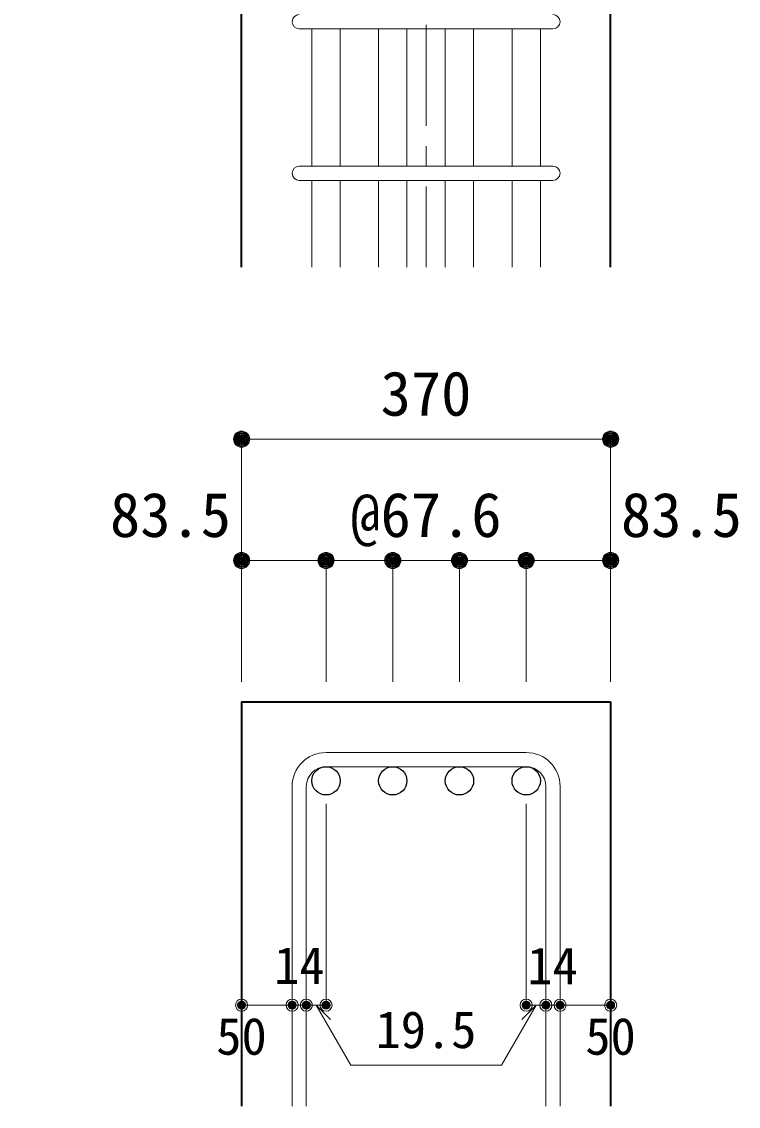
# Model space of a CAD drawing. Units: millimetres at full size, sheet at 1:20; details may follow other scales. Extents: x -3982 to 3969, y -2797 to 2801.
# Drawn here: x 78 to 787, y 134 to 1207 of the extents above; entities that cross this region are included whole.
import ezdxf
from ezdxf.enums import TextEntityAlignment as Align

# ---------------------------------------------------------------- set-up
doc = ezdxf.new("R2010")
doc.units = ezdxf.units.MM
doc.header["$LTSCALE"] = 20
doc.header["$PDMODE"] = 32
doc.header["$PDSIZE"] = 12
doc.linetypes.add('CHAIN1', pattern=[8, 5, -1, 1, -1])
for name, color, linetype, lineweight in [('6-1_躯体線', 2, 'Continuous', 35), ('6-5_梁主筋', 7, 'Continuous', 18), ('6-6_S.T.P.', 7, 'Continuous', 18), ('6-D_寸法', 4, 'Continuous', 9)]:
    doc.layers.add(name, color=color, linetype=linetype, lineweight=lineweight)
doc.styles.add('ＭＳ ゴシック', font='')
doc.styles.get('ＭＳ ゴシック').set_extended_font_data('MS Gothic')

msp = doc.modelspace()

# ---------------------------------------------------------------- linework, layer by layer
at = {"layer": '6-1_躯体線'}
for p, q in [((660.79, 964.12), (660.79, 1364.12)), ((295.79, 534.12), (295.79, 134.12)), ((295.79, 534.12), (660.79, 534.12)), ((660.79, 534.12), (660.79, 134.12))]:
    msp.add_line(p, q, dxfattribs=at)
msp.add_lwpolyline([(295.79, 964.12), (295.79, 1364.12), (78.29, 1364.12)], dxfattribs=at)
at = {"layer": '6-5_梁主筋'}
for p, q in [((365.29, 1200.12), (365.29, 1064.12)), ((393.29, 1200.12), (393.29, 1064.12)), ((431.29, 1200.12), (431.29, 1064.12)), ((459.29, 1200.12), (459.29, 1064.12)), ((497.29, 1200.12), (497.29, 1064.12)), ((525.29, 1200.12), (525.29, 1064.12)), ((563.29, 1200.12), (563.29, 1064.12)), ((591.29, 1200.12), (591.29, 1064.12)), ((365.29, 1050.12), (365.29, 964.12)), ((393.29, 1050.12), (393.29, 964.12)), ((431.29, 1050.12), (431.29, 964.12)), ((459.29, 1050.12), (459.29, 964.12)), ((497.29, 1050.12), (497.29, 964.12)), ((525.29, 1050.12), (525.29, 964.12)), ((563.29, 1050.12), (563.29, 964.12)), ((591.29, 1050.12), (591.29, 964.12))]:
    msp.add_line(p, q, dxfattribs=at)
at = {"layer": '6-5_梁主筋', "color": 3, "lineweight": 25}
for centre in [(379.29, 456.12), (445.29, 456.12), (511.29, 456.12), (577.29, 456.12)]:
    msp.add_circle(centre, 14, dxfattribs=at)
at = {"layer": '6-6_S.T.P.'}
for p, q in [((352.79, 1200.12), (603.79, 1200.12)), ((352.79, 1064.12), (603.79, 1064.12)), ((352.79, 1050.12), (603.79, 1050.12)), ((577.29, 484.12), (379.29, 484.12)), ((577.29, 470.12), (379.29, 470.12)), ((345.79, 450.62), (345.79, 134.12)), ((359.79, 450.62), (359.79, 134.12)), ((596.79, 450.62), (596.79, 134.12)), ((610.79, 450.62), (610.79, 134.12))]:
    msp.add_line(p, q, dxfattribs=at)
for centre, radius, start, end in [((352.79, 1207.12), 7, 90, 270), ((603.79, 1207.12), 7, 270, 90), ((352.79, 1057.12), 7, 90, 270), ((603.79, 1057.12), 7, 270, 90), ((379.29, 450.62), 33.5, 90, 180), ((577.29, 450.62), 33.5, 0, 90), ((379.29, 450.62), 19.5, 90, 180), ((577.29, 450.62), 19.5, 0, 90)]:
    msp.add_arc(centre, radius, start, end, dxfattribs=at)
at = {"layer": '6-D_寸法', "linetype": 'CHAIN1'}
msp.add_line((478.29, 2164.12), (478.29, 964.12), dxfattribs=at)
at = {"layer": '6-D_寸法'}
for p, q in [((295.79, 794.12), (295.79, 674.12)), ((295.79, 794.12), (660.79, 794.12)), ((660.79, 794.12), (660.79, 674.12)), ((295.79, 674.12), (379.29, 674.12)), ((295.79, 674.12), (295.79, 554.12)), ((379.29, 674.12), (379.29, 554.12)), ((379.29, 674.12), (445.29, 674.12)), ((445.29, 674.12), (445.29, 554.12)), ((445.29, 674.12), (511.29, 674.12)), ((511.29, 674.12), (511.29, 554.12)), ((511.29, 674.12), (577.29, 674.12)), ((577.29, 674.12), (577.29, 554.12)), ((577.29, 674.12), (660.79, 674.12)), ((660.79, 674.12), (660.79, 554.12)), ((379.29, 234.12), (379.29, 433.45)), ((577.29, 234.12), (577.29, 433.45)), ((295.79, 234.12), (345.79, 234.12)), ((345.79, 234.12), (379.29, 234.12)), ((369.54, 234.12), (383.68, 219.98)), ((369.54, 234.12), (403.76, 174.85)), ((587.04, 234.12), (552.82, 174.85)), ((587.04, 234.12), (572.9, 219.98)), ((577.29, 234.12), (660.79, 234.12)), ((596.79, 234.12), (610.79, 234.12)), ((403.76, 174.85), (552.82, 174.85))]:
    msp.add_line(p, q, dxfattribs=at)
for centre, radius in [((295.79, 794.12), 8), ((295.79, 794.12), 7.2), ((295.79, 794.12), 6.4), ((295.79, 794.12), 5.6), ((295.79, 794.12), 4.8), ((295.79, 794.12), 4), ((295.79, 794.12), 3.2), ((295.79, 794.12), 2.4), ((295.79, 794.12), 1.6), ((295.79, 794.12), 0.8), ((660.79, 794.12), 8), ((660.79, 794.12), 7.2), ((660.79, 794.12), 6.4), ((660.79, 794.12), 5.6), ((660.79, 794.12), 4.8), ((660.79, 794.12), 4), ((660.79, 794.12), 3.2), ((660.79, 794.12), 2.4), ((660.79, 794.12), 1.6), ((660.79, 794.12), 0.8), ((295.79, 674.12), 8), ((295.79, 674.12), 7.2), ((295.79, 674.12), 6.4), ((295.79, 674.12), 5.6), ((295.79, 674.12), 4.8), ((295.79, 674.12), 4), ((295.79, 674.12), 3.2), ((295.79, 674.12), 2.4), ((379.29, 674.12), 8), ((379.29, 674.12), 7.2), ((379.29, 674.12), 6.4), ((379.29, 674.12), 5.6), ((379.29, 674.12), 4.8), ((379.29, 674.12), 4), ((379.29, 674.12), 3.2), ((379.29, 674.12), 2.4), ((445.29, 674.12), 8), ((445.29, 674.12), 7.2), ((445.29, 674.12), 6.4), ((445.29, 674.12), 5.6), ((445.29, 674.12), 4.8), ((445.29, 674.12), 4), ((445.29, 674.12), 3.2), ((445.29, 674.12), 2.4), ((511.29, 674.12), 8), ((511.29, 674.12), 7.2), ((511.29, 674.12), 6.4), ((511.29, 674.12), 5.6), ((511.29, 674.12), 4.8), ((511.29, 674.12), 4), ((511.29, 674.12), 3.2), ((511.29, 674.12), 2.4), ((577.29, 674.12), 8), ((577.29, 674.12), 7.2), ((577.29, 674.12), 6.4), ((577.29, 674.12), 5.6), ((577.29, 674.12), 4.8), ((577.29, 674.12), 4), ((577.29, 674.12), 3.2), ((577.29, 674.12), 2.4), ((660.79, 674.12), 8), ((660.79, 674.12), 7.2), ((660.79, 674.12), 6.4), ((660.79, 674.12), 5.6), ((660.79, 674.12), 4.8), ((660.79, 674.12), 4), ((660.79, 674.12), 3.2), ((660.79, 674.12), 2.4), ((295.79, 674.12), 1.6), ((295.79, 674.12), 0.8), ((379.29, 674.12), 1.6), ((379.29, 674.12), 0.8), ((445.29, 674.12), 1.6), ((445.29, 674.12), 0.8), ((511.29, 674.12), 1.6), ((511.29, 674.12), 0.8), ((577.29, 674.12), 1.6), ((577.29, 674.12), 0.8), ((660.79, 674.12), 1.6), ((660.79, 674.12), 0.8), ((295.79, 234.12), 4), ((295.79, 234.12), 3.6), ((295.79, 234.12), 3.2), ((295.79, 234.12), 2.8), ((295.79, 234.12), 2.4), ((295.79, 234.12), 2), ((345.79, 234.12), 4), ((345.79, 234.12), 3.6), ((345.79, 234.12), 3.2), ((345.79, 234.12), 2.8), ((345.79, 234.12), 2.4), ((345.79, 234.12), 2), ((359.79, 234.12), 4), ((359.79, 234.12), 3.6), ((359.79, 234.12), 3.2), ((359.79, 234.12), 2.8), ((359.79, 234.12), 2.4), ((359.79, 234.12), 2), ((379.29, 234.12), 4), ((379.29, 234.12), 3.6), ((379.29, 234.12), 3.2), ((379.29, 234.12), 2.8), ((379.29, 234.12), 2.4), ((379.29, 234.12), 2), ((577.29, 234.12), 4), ((577.29, 234.12), 3.6), ((577.29, 234.12), 3.2), ((577.29, 234.12), 2.8), ((577.29, 234.12), 2.4), ((577.29, 234.12), 2), ((596.79, 234.12), 4), ((596.79, 234.12), 3.6), ((596.79, 234.12), 3.2), ((596.79, 234.12), 2.8), ((596.79, 234.12), 2.4), ((596.79, 234.12), 2), ((610.79, 234.12), 4), ((610.79, 234.12), 3.6), ((610.79, 234.12), 3.2), ((610.79, 234.12), 2.8), ((610.79, 234.12), 2.4), ((610.79, 234.12), 2), ((660.79, 234.12), 4), ((660.79, 234.12), 3.6), ((660.79, 234.12), 3.2), ((660.79, 234.12), 2.8), ((660.79, 234.12), 2.4), ((660.79, 234.12), 2), ((295.79, 234.12), 1.6), ((295.79, 234.12), 1.2), ((295.79, 234.12), 0.8), ((295.79, 234.12), 0.4), ((345.79, 234.12), 1.6), ((345.79, 234.12), 1.2), ((345.79, 234.12), 0.8), ((345.79, 234.12), 0.4), ((359.79, 234.12), 1.6), ((359.79, 234.12), 1.2), ((359.79, 234.12), 0.8), ((359.79, 234.12), 0.4), ((379.29, 234.12), 1.6), ((379.29, 234.12), 1.2), ((379.29, 234.12), 0.8), ((379.29, 234.12), 0.4), ((577.29, 234.12), 1.6), ((577.29, 234.12), 1.2), ((577.29, 234.12), 0.8), ((577.29, 234.12), 0.4), ((596.79, 234.12), 1.6), ((596.79, 234.12), 1.2), ((596.79, 234.12), 0.8), ((596.79, 234.12), 0.4), ((610.79, 234.12), 1.6), ((610.79, 234.12), 1.2), ((610.79, 234.12), 0.8), ((610.79, 234.12), 0.4), ((660.79, 234.12), 1.6), ((660.79, 234.12), 1.2), ((660.79, 234.12), 0.8), ((660.79, 234.12), 0.4)]:
    msp.add_circle(centre, radius, dxfattribs=at)
at = {"layer": '6-D_寸法', "color": 7}
for p in [(295.79, 794.12), (660.79, 794.12), (295.79, 674.12), (379.29, 674.12), (445.29, 674.12), (511.29, 674.12), (577.29, 674.12), (660.79, 674.12), (295.79, 234.12), (345.79, 234.12), (359.79, 234.12), (379.29, 234.12), (577.29, 234.12), (596.79, 234.12), (610.79, 234.12), (660.79, 234.12)]:
    msp.add_point(p, dxfattribs=at)

# ---------------------------------------------------------------- texts
at = {"layer": '6-D_寸法', "style": 'ＭＳ ゴシック'}
for s, height, p in [('370', 43.99, (433.29, 804.12)), ('83.5', 43.99, (165.61, 684.12)), ('@67.6', 43.99, (403.29, 684.12)), ('83.5', 43.99, (670.97, 684.12)), ('14', 36.66, (327.96, 244.24)), ('14', 36.66, (578.35, 243.9)), ('19.5', 36.66, (428.29, 180.65)), ('50', 36.66, (270.79, 174.12)), ('50', 36.66, (635.79, 174.12))]:
    msp.add_text(s, height=height, dxfattribs=at).set_placement(p, align=Align.BOTTOM_LEFT)

doc.saveas('drawing.dxf')
